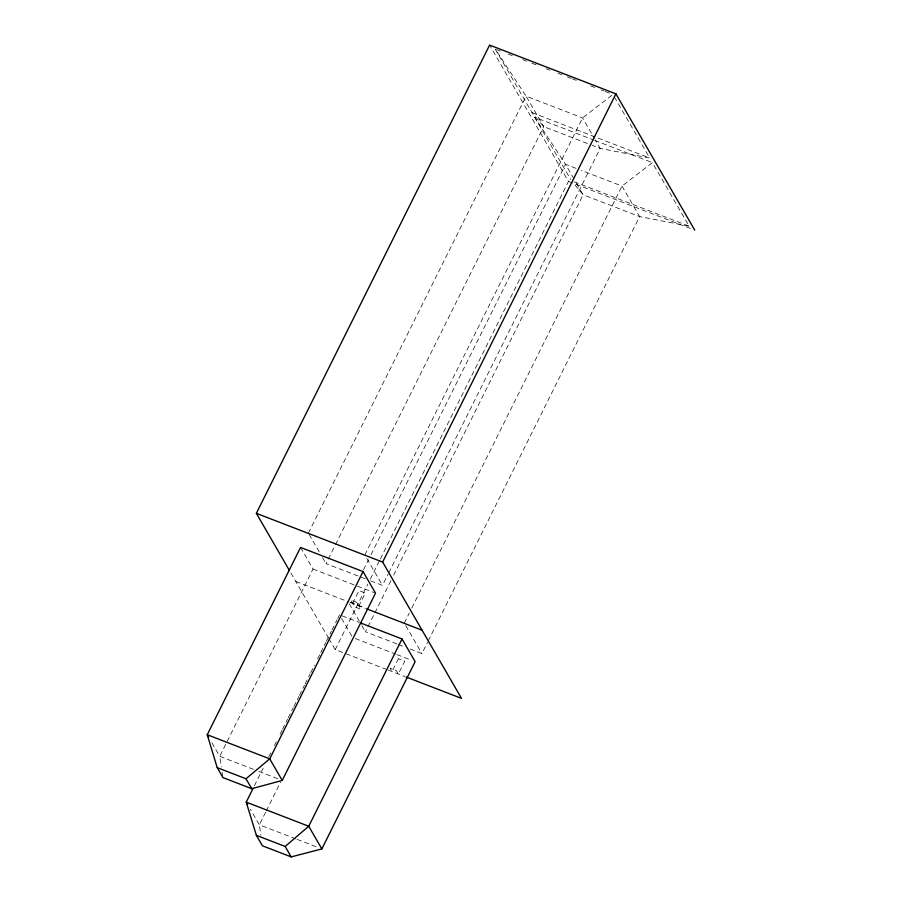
<?xml version="1.0" encoding="UTF-8"?>
<svg xmlns="http://www.w3.org/2000/svg" width="902" height="902" viewBox="0 0 902 902"><rect width="100%" height="100%" fill="white"/><g stroke="black" fill="none" stroke-linecap="round" stroke-linejoin="round"><path stroke-width="0.68" stroke-dasharray="4.51 3.38" d="M308.383 533.15L526.08 96.142L495.221 49.058L531.977 112.592L543.714 126.618L591.002 144.861M300.546 547.446L313.028 569.027L219.738 756.316L221.351 766.959M365.423 578.836L326.017 563.626L334.8 545.992M335.431 544.729L543.714 126.618L526.08 96.142L582.557 117.936L594.553 138.66M364.87 554.944L582.557 117.936L612.954 94.496M254.375 785.789L263.147 768.2M268.785 756.879L271.908 750.599M274.411 745.571L276.294 741.794M280.048 734.251L281.931 730.485M282.551 729.233L287.569 719.176M288.189 717.913L293.206 707.856M293.827 706.604L298.833 696.547M299.464 695.295L304.47 685.238M305.101 683.975L310.108 673.918M310.739 672.667L314.494 665.124M317.617 658.832L320.131 653.815M320.751 652.552L325.757 642.495M326.389 641.243L331.395 631.186M332.026 629.923L337.032 619.866M337.664 618.614L339.535 614.848M363.495 569.816L368.512 559.736M371.026 554.696L565.509 164.288L534.649 117.215L593.516 139.934M352.614 603.404L359.007 590.596L365.321 593.031L358.94 605.851M386.879 669.566L335.217 649.632L367.824 584.18M370.327 579.14L379.731 560.266M380.362 559.003L568.463 181.403L489.606 45.1M265.616 812.24L259.359 824.811L260.881 835.297M266.248 810.977L280.646 782.068M370.677 580.865L382.493 585.421L388.142 574.089M388.773 572.826L600.191 148.413L595.252 139.878M396.97 643.938L365.445 631.772L367.328 627.995M367.948 626.743L374.229 614.149M374.849 612.886L391.164 580.144M393.678 575.104L583.143 194.764L574.675 180.141M404.288 623.102L409.305 613.022M411.819 607.982L621.985 186.083L652.383 162.653L689.139 226.188L639.619 216.57L583.143 194.764L574.112 183.985M410.106 649.012L421.922 653.578L427.571 642.235M428.191 640.984L639.619 216.57L621.985 186.083L581.271 170.377M614.341 96.897L649.711 158.03L600.191 148.413L592.31 145.369M496.528 49.565L500.452 51.076M508.311 54.109L512.235 55.62M522.698 59.667L526.621 61.178M531.853 63.196L538.393 65.722M546.24 68.755L550.164 70.266M558.011 73.299L561.935 74.81M567.178 76.828L571.101 78.339M572.409 78.846L576.333 80.368M590.72 85.915L594.643 87.426M601.183 89.952L603.799 90.967M605.107 91.474L611.646 94M531.977 112.592L649.711 158.03M594.824 140.441L652.383 162.653M576.017 168.347L565.509 164.288L573.976 178.923M574.022 181.753L689.139 226.188M568.463 181.403L692.15 229.142M313.028 569.027L355.997 585.612M357.305 586.108L374.229 592.648M350.438 602.311L364.882 607.892M295.788 581.474L348.747 601.916M350.032 602.412L365.378 608.331M342.14 615.852L359.064 622.38M398.278 644.445L403.532 646.475M355.253 638.526L395.617 654.097M396.925 654.604L411.244 660.129M388.176 670.062L404.806 676.489M253.586 769.383L219.738 756.316L210.718 740.734M258.795 771.39L278.323 778.933M295.811 838.871L259.359 824.811L250.384 809.297M297.108 839.379L317.944 847.418M534.649 117.215L570.707 179.543M366.979 558.597L382.493 585.421M405.697 625.537L421.922 653.578M309.093 534.367L319.669 552.655M322.488 557.526L326.017 563.626M349.221 603.731L361.217 624.466M361.916 625.684L365.445 631.772M341.61 618.422L351.96 636.327M290.861 572.962L328.17 637.455M328.88 638.672L335.217 649.632M222.151 772.281L222.76 776.272M398.425 658.742L392.043 671.562L390.07 668.156L396.384 670.592L398.357 673.997L404.739 661.177L398.425 658.742M356.966 602.435L350.652 599.999L354.587 606.821L360.901 609.256L356.966 602.435"/><path stroke-width="1.35" d="M289.452 570.526L256.36 513.328L489.606 45.1L615.897 93.842L694.754 230.145M253.124 788.303L246.235 802.137L256.371 835.353L262.414 845.794L291.199 856.9L321.845 848.929L415.145 661.64L402.033 638.966L360.372 622.887M363.044 571.564L269.743 758.853L245.998 778.764L217.213 767.658L207.246 734.735L300.546 547.446L363.044 571.564L375.525 593.144L282.225 780.433L251.748 788.709L222.963 777.603L217.213 767.658M406.092 676.985L461.508 698.373L382.651 562.07L615.897 93.842M402.033 638.966L308.732 826.255L285.156 846.459L256.371 835.353M256.36 513.328L382.651 562.07M366.663 608.827L422.08 630.216M282.225 780.433L269.743 758.853L207.246 734.735L208.633 737.137M321.845 848.929L308.732 826.255L246.235 802.137L247.622 804.516M245.998 778.764L251.748 788.709M285.156 846.459L291.199 856.9"/></g></svg>
